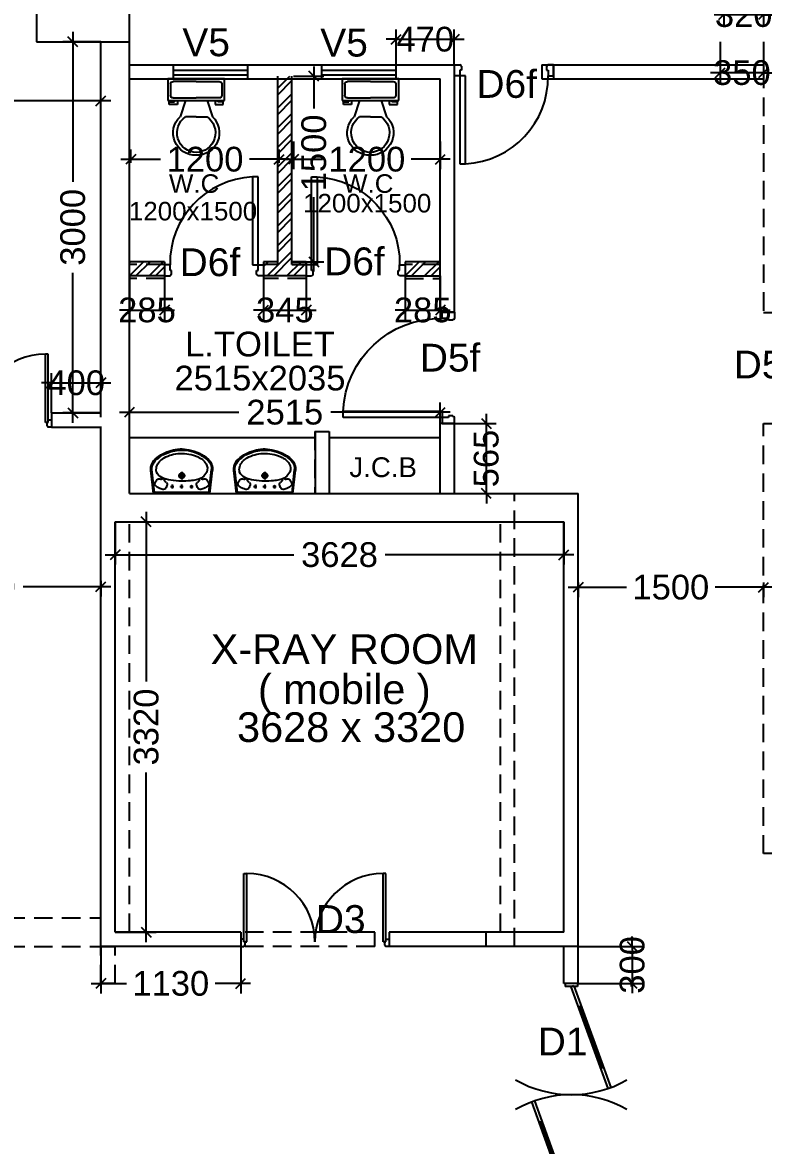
# Model space of a CAD drawing. Extents: x 6345096 to 6738923, y -6490958 to -6305885.
# Drawn here: x 6635058 to 6641049, y -6346691 to -6337609 of the extents above; entities that cross this region are included whole.
import ezdxf
from ezdxf.enums import TextEntityAlignment as Align

# ---------------------------------------------------------------- set-up
doc = ezdxf.new("R2010")
doc.units = 0
doc.header["$LTSCALE"] = 600
doc.header["$MEASUREMENT"] = 0
doc.header["$PDMODE"] = 35
doc.linetypes.add('HIDDEN', pattern=[0.375, 0.25, -0.125])
doc.layers.get('0').update_dxf_attribs({"linetype": 'CONTINUOUS'})
doc.layers.get('Defpoints').update_dxf_attribs({"linetype": 'CONTINUOUS'})
for name, color, linetype in [('8', 8, 'CONTINUOUS'), ('DOOR', 32, 'CONTINUOUS'), ('HS', 251, 'CONTINUOUS'), ('joinery', 7, 'CONTINUOUS'), ('LA-column', 3, 'CONTINUOUS'), ('Room Dim', 1, 'CONTINUOUS'), ('T Wall', 8, 'CONTINUOUS'), ('TEXT', 6, 'CONTINUOUS'), ('Toi-Euip', 8, 'CONTINUOUS'), ('toi-fix', 46, 'CONTINUOUS'), ('Toi. Wall Hat', 3, 'CONTINUOUS'), ('Walls', 7, 'CONTINUOUS'), ('WIN', 151, 'CONTINUOUS'), ('Working Dim', 5, 'CONTINUOUS')]:
    doc.layers.add(name, color=color, linetype=linetype)
doc.styles.add('ari', font='arial.ttf')
doc.styles.add('ARIAL', font='arial.ttf')
doc.dimstyles.new('int. dim', dxfattribs={"dimtxt": 200, "dimasz": 80, "dimexe": 80, "dimexo": 0, "dimgap": 70, "dimtad": 0, "dimdec": 0, "dimzin": 12, "dimdsep": 46, "dimtxsty": 'ari', "dimblk": 'OBLIQUE', "dimcen": 2, "dimdle": 80, "dimclrd": 256, "dimclre": 256, "dimclrt": 6, "dimadec": 0, "dimazin": 0, "dimtfac": 1, "dimtdec": 0, "dimtix": 1, "dimtmove": 2, "dimatfit": 3, "dimfxl": 1, "dimtolj": 1, "dimtzin": 0, "dimlwd": -1, "dimlwe": -1, "dimarcsym": 0})

# ---------------------------------------------------------------- blocks, each defined once
blk = doc.blocks.new('Z$W@#5624')
at = {"layer": 'DOOR'}
for p, q in [((19.2, 469.7), (840.4, 768.6)), ((27.7, 446.2), (848.9, 745.1)), ((187.7, 517.8), (680.4, 697.1)), ((676.2, 708.8), (684.7, 685.4)), ((0, 399.5), (0, 499.4)), ((0, 499.4), (25, 499.4)), ((19.2, 469.7), (27.7, 446.2)), ((25, 399.5), (25, 499.4)), ((183.4, 529.5), (192, 506)), ((1797.8, 499.4), (1772.8, 499.4)), ((1772.8, 399.5), (1772.8, 499.4)), ((1797.8, 399.5), (1797.8, 499.4)), ((0, 399.5), (25, 399.5)), ((1770, 452.6), (948.8, 153.7)), ((1778.6, 429.2), (957.4, 130.3)), ((1610.1, 381.1), (1117.3, 201.8)), ((1614.3, 369.4), (1605.8, 392.9)), ((1778.6, 429.2), (1770, 452.6)), ((1797.8, 399.5), (1772.8, 399.5)), ((1113.1, 213.5), (1121.6, 190.1))]:
    blk.add_line(p, q, dxfattribs=at)
at = {"layer": 'DOOR', "color": 145}
for centre, start_param, end_param in [((0, 449.4), 2.617994, 3.665191), ((1797.8, 449.4), -0.523599, 0.523599)]:
    blk.add_ellipse(centre, major_axis=(-898.9, 0), ratio=1, start_param=start_param, end_param=end_param, dxfattribs=at)
blk = doc.blocks.new('1000')
at = {"layer": 'DOOR'}
for p, q in [((0, -100), (0, 0)), ((0, 0), (49.7, 0)), ((49.7, 0), (49.7, -2.2)), ((63.2, -49.5), (49.7, -49.5)), ((49.7, -49.5), (49.7, -100)), ((63.2, -13.5), (61, -13.5)), ((63.2, -13.5), (63.2, -49.5)), ((836.8, -13.5), (836.8, -49.5)), ((836.8, -13.5), (839, -13.5)), ((836.8, -49.5), (850.3, -49.5)), ((850.3, 0), (850.3, -2.2)), ((900, 0), (850.3, 0)), ((850.3, -49.5), (850.3, -100)), ((900, -100), (900, 0)), ((49.7, -100), (0, -100)), ((49.7, -100), (49.7, -900.6)), ((100.2, -100), (49.7, -100)), ((100.2, -900.6), (100.2, -100)), ((850.3, -100), (900, -100)), ((49.7, -900.6), (100.2, -900.6))]:
    blk.add_line(p, q, dxfattribs=at)
for centre, major_axis, start_param, end_param in [((49.7, -13.5), (-7.95, 7.95), 3.926991, 5.497787), ((850.3, -13.5), (7.95, 7.95), 0.785398, 2.356194)]:
    blk.add_ellipse(centre, major_axis=major_axis, ratio=1, start_param=start_param, end_param=end_param, dxfattribs=at)
at = {"layer": 'DOOR', "color": 145}
blk.add_ellipse((64.3, -115.3), major_axis=(-519.7, 589.8), ratio=1, start_param=2.464943, end_param=4.009476, dxfattribs=at)
blk = doc.blocks.new('A$C70ED7303')
at = {"layer": 'toi-fix', "color": 8}
for p, q in [((0, 0), (229, 0)), ((229, 0), (229, -174.4)), ((-229, 0), (0, 0)), ((-229, -174.4), (-229, 0)), ((-207.2, -43.6), (-207.2, -130.8)), ((0, -21.8), (-185.4, -21.8)), ((0, -21.8), (185.4, -21.8)), ((207.2, -43.6), (207.2, -130.8)), ((229, -174.4), (-229, -174.4)), ((-185.4, -152.6), (0, -152.6)), ((-174.4, -185.4), (-174.4, -174.4)), ((-152.6, -174.4), (-152.6, -207.2)), ((-87.2, -174.4), (-130.8, -305.3)), ((185.4, -152.6), (0, -152.6)), ((87.2, -174.4), (130.8, -305.3)), ((152.6, -174.4), (152.6, -207.2)), ((174.4, -185.4), (174.4, -174.4)), ((-218.1, -207.2), (-218.1, -185.4)), ((-218.1, -185.4), (-174.4, -185.4)), ((-152.6, -207.2), (-218.1, -207.2)), ((152.6, -207.2), (218.1, -207.2)), ((218.1, -185.4), (174.4, -185.4)), ((218.1, -207.2), (218.1, -185.4)), ((0, -305.3), (-87.2, -305.3)), ((0, -305.3), (87.2, -305.3))]:
    blk.add_line(p, q, dxfattribs=at)
for centre, major_axis, start_param, end_param in [((-188.1, -40.9), (13.6, -13.6), 2.214297, 4.068888), ((188.1, -40.9), (13.6, -13.6), 0.643501, 2.498091), ((-188.1, -133.6), (-13.6, -13.6), 5.35589, 7.21048), ((188.1, -133.6), (-13.6, -13.6), 0.643501, 2.498091), ((-6.6, -436.2), (-127.6, -127.6), 4.686239, 7.105146), ((4.7, -435.5), (-112.7, -112.7), 4.541602, 7.039318), ((6.6, -436.2), (55.8, -171.6), -0.351019, 2.067888), ((-4.7, -435.5), (-112.7, -112.7), 0.814663, 3.31238)]:
    blk.add_ellipse(centre, major_axis=major_axis, ratio=1, start_param=start_param, end_param=end_param, dxfattribs=at)
blk = doc.blocks.new('A$C1E9F72C1')
at = {"layer": 'Toi-Euip', "color": 8}
for p, q in [((-228.2, 0), (-249, -186.3)), ((-228.2, 0), (228.2, 0)), ((228.2, 0), (249, -186.3)), ((-220.9, -6.6), (-241.8, -193.1)), ((-212.9, -9.7), (208.6, -9.7)), ((-63.8, -54.9), (-90.3, -54.9)), ((-76, -72.5), (-76, -39.7)), ((11.6, -54.9), (-14.9, -54.9)), ((-0.6, -72.5), (-0.6, -39.7)), ((91.5, -54.9), (65.1, -54.9)), ((79.3, -67.3), (79.3, -39.7)), ((220.8, -6.2), (241.8, -193.1)), ((-29.6, -144.6), (31.2, -144.6)), ((0.9, -174.9), (0.9, -113))]:
    blk.add_line(p, q, dxfattribs=at)
for centre, radius in [((-76, -54.9), 6.49), ((-0.6, -54.9), 6.49), ((79.3, -54.9), 6.49), ((0.9, -144.6), 21.7), ((0.9, -144.6), 15.6), ((0.9, -144.6), 11)]:
    blk.add_circle(centre, radius, dxfattribs=at)
for centre, radius, start, end in [((-208.1, 14.7), 24.9, 216.2215, 258.85487), ((207.9, 16.2), 26, 271.42036, 321.25129), ((-196.3, -76.7), 20.9, 116.80905, 207.50919), ((-160.4, -68.2), 57.4, 198.35041, 235.03309), ((-125, -156.3), 127.2, 109.58641, 129.40175), ((-151.5, -66.7), 34.3, 68.64386, 118.08079), ((-167.5, -75.4), 49.6, 12.80704, 54.9415), ((-114.5, -115.3), 27, 106.38602, 151.72849), ((-150, -73.3), 32.2, 330.07912, 16.03456), ((152.1, -73.3), 32.2, 163.96544, 209.92088), ((169.6, -75.4), 49.6, 125.0585, 167.19296), ((116.6, -115.3), 27, 28.27151, 73.61398), ((153.6, -66.7), 34.3, 61.91921, 111.35614), ((127.1, -156.3), 127.2, 50.59825, 70.41359), ((162.5, -68.2), 57.4, 304.96691, 341.64959), ((198.5, -76.7), 20.9, 332.49081, 63.19095), ((-110.1, -193), 95.5, 167.34537, 194.41456), ((-129.4, -204.5), 80.8, 113.61868, 156.30705), ((-181.8, -101.4), 18, 230.4642, 309.53581), ((-164.3, -121.5), 8.67, 53.89261, 133.95969), ((-76.5, -275.6), 168.3, 94.02807, 120.40977), ((-162.9, -122.5), 8.8, 329.67126, 65.48955), ((-131.5, -107.7), 8.62, 142.69611, 276.84736), ((34.9, -905.9), 807.6, 92.47999, 98.77724), ((-3.2, -837.5), 738.4, 84.45177, 89.75687), ((46.1, -400.7), 299, 76.17326, 85.7679), ((102.1, -220), 110.7, 24.97787, 81.97978), ((134.9, -107.4), 7.45, 281.31974, 41.70163), ((164.3, -121.7), 7.8, 112.06932, 194.84772), ((166.5, -121.5), 8.67, 46.04031, 126.10739), ((183.9, -101.4), 18, 230.46419, 309.5358), ((136.7, -201.5), 71.5, 327.59194, 23.22206), ((-165.7, -196.5), 84, 173.00409, 196.76082), ((-141.4, -199.1), 106.9, 191.44792, 227.66), ((-163.3, -200.1), 78.8, 174.85979, 213.20886), ((-120.4, -183.5), 124.2, 208.78543, 238.15851), ((-82.7, -174.7), 127.1, 199.30539, 242.2025), ((18.1, -68), 277.7, 292.33265, 313.78267), ((77.5, -165.5), 140.9, 291.68677, 328.13967), ((146.7, -197.7), 95.2, 311.91048, 2.7762), ((149.6, -199.6), 100.3, 311.38312, 7.60576), ((-15.6, -66.9), 289.4, 226.88006, 256.31993), ((-54.2, -135.8), 202, 229.31459, 253.01061), ((-13.2, -73.3), 249.6, 238.9436, 269.48126), ((0.4, -45.6), 305.3, 248.15029, 293.80492), ((-3.9, -83.4), 276.6, 253.14844, 282.86095), ((4.7, -23.5), 300.1, 266.15461, 294.58929), ((11.5, -60.2), 296.4, 278.97703, 313.61545)]:
    blk.add_arc(centre, radius, start, end, dxfattribs=at)
blk = doc.blocks.new('Z$W@#1275')
at = {"layer": 'DOOR'}
for p, q in [((73, 1500), (0, 1500)), ((0, 1500), (0, 1467)), ((73, 1467), (73, 1500)), ((0, 1467), (2, 1467)), ((11, 1456), (11, 1458)), ((11, 1456), (47, 1456)), ((47, 1467), (736, 1467)), ((47, 1467), (47, 1439)), ((47, 1456), (47, 1467)), ((47, 1467), (73, 1467)), ((47, 1439), (736, 1439)), ((736, 1467), (736, 1439)), ((0, 33), (2, 33)), ((0, 0), (0, 33)), ((73, 0), (0, 0)), ((11, 44), (11, 42)), ((11, 44), (47, 44)), ((47, 61), (736, 61)), ((47, 33), (47, 61)), ((47, 44), (47, 33)), ((47, 33), (736, 33)), ((47, 33), (73, 33)), ((73, 33), (73, 0)), ((736, 33), (736, 61))]:
    blk.add_line(p, q, dxfattribs=at)
for centre, start, end in [((11, 1467), 180, 270), ((11, 33), 90, 180)]:
    blk.add_arc(centre, 9.13, start, end, dxfattribs=at)
at = {"layer": 'DOOR', "color": 145}
for centre, start, end in [((47, 1439), 270, 0), ((47, 61), 0, 90)]:
    blk.add_arc(centre, 689, start, end, dxfattribs=at)
blk = doc.blocks.new('_Oblique')
at = {"color": 0, "linetype": 'ByBlock', "lineweight": -2}
blk.add_line((-0.5, -0.5), (0.5, 0.5), dxfattribs=at)
blk = doc.blocks.new('*D391')
at = {"layer": 'Defpoints', "color": 0, "transparency": 16777216}
for p in [(6640729.1, -6337245.4, 109.6), (6641049.4, -6337245.5, 57.1), (6640729.1, -6337546.2)]:
    blk.add_point(p, dxfattribs=at)
at = {"layer": 'Working Dim', "transparency": 16777216}
for p, q in [((6640729.1, -6337245.4), (6640729.1, -6337626.2)), ((6641049.4, -6337245.5), (6641049.4, -6337626.2)), ((6640729.1, -6337546.2), (6640649.1, -6337546.2)), ((6641049.4, -6337546.2), (6640729.1, -6337546.2)), ((6641049.4, -6337546.2), (6641129.4, -6337546.2))]:
    blk.add_line(p, q, dxfattribs=at)
at = {"layer": 'Working Dim', "transparency": 16777216, "xscale": 80, "yscale": 80, "zscale": 80}
blk.add_blockref('_Oblique', (6640729.1, -6337546.2), dxfattribs=at)
at = {"layer": 'Working Dim', "transparency": 16777216, "xscale": 80, "yscale": 80, "zscale": 80, "rotation": 180}
blk.add_blockref('_Oblique', (6641049.4, -6337546.2), dxfattribs=at)
at = {"layer": 'Working Dim', "color": 6, "transparency": 16777216, "insert": (6640889.2, -6337546.2), "char_height": 200, "attachment_point": 5, "style": 'ari'}
blk.add_mtext('\\A1;320', dxfattribs=at)
blk = doc.blocks.new('*D642')
at = {"layer": 'Defpoints', "color": 0, "transparency": 16777216}
for p in [(6638549, -6337745.2), (6638078.9, -6337950.5, -2.5), (6638549, -6337950.5, -2.5)]:
    blk.add_point(p, dxfattribs=at)
at = {"layer": 'Working Dim', "transparency": 16777216}
for p, q in [((6638078.9, -6337950.5), (6638078.9, -6337665.2)), ((6638549, -6337950.5), (6638549, -6337665.2)), ((6638078.9, -6337745.2), (6637998.9, -6337745.2)), ((6638078.9, -6337745.2), (6638549, -6337745.2)), ((6638549, -6337745.2), (6638629, -6337745.2))]:
    blk.add_line(p, q, dxfattribs=at)
at = {"layer": 'Working Dim', "transparency": 16777216, "xscale": 80, "yscale": 80, "zscale": 80}
blk.add_blockref('_Oblique', (6638078.9, -6337745.2), dxfattribs=at)
at = {"layer": 'Working Dim', "transparency": 16777216, "xscale": 80, "yscale": 80, "zscale": 80, "rotation": 180}
blk.add_blockref('_Oblique', (6638549, -6337745.2), dxfattribs=at)
at = {"layer": 'Working Dim', "color": 6, "transparency": 16777216, "insert": (6638313.9, -6337745.2), "char_height": 200, "attachment_point": 5, "style": 'ari'}
blk.add_mtext('\\A1;470', dxfattribs=at)
blk = doc.blocks.new('*D1002')
at = {"layer": 'Defpoints', "color": 0, "transparency": 16777216}
for p in [(6637248.4, -6338570.2, 2.3), (6638436, -6338570.2, 5.1), (6637248.4, -6338715.7)]:
    blk.add_point(p, dxfattribs=at)
at = {"layer": 'Working Dim', "transparency": 16777216}
for p, q in [((6637248.4, -6338570.2), (6637248.4, -6338795.7)), ((6638436, -6338570.2), (6638436, -6338795.7)), ((6637168.4, -6338715.7), (6637483.3, -6338715.7)), ((6638516, -6338715.7), (6638201.1, -6338715.7))]:
    blk.add_line(p, q, dxfattribs=at)
at = {"layer": 'Working Dim', "transparency": 16777216, "xscale": 80, "yscale": 80, "zscale": 80, "rotation": 180}
blk.add_blockref('_Oblique', (6637248.4, -6338715.7), dxfattribs=at)
at = {"layer": 'Working Dim', "transparency": 16777216, "xscale": 80, "yscale": 80, "zscale": 80}
blk.add_blockref('_Oblique', (6638436, -6338715.7), dxfattribs=at)
at = {"layer": 'Working Dim', "color": 6, "transparency": 16777216, "insert": (6637842.2, -6338715.7), "char_height": 200, "attachment_point": 5, "style": 'ari'}
blk.add_mtext('\\A1;1200', dxfattribs=at)
blk = doc.blocks.new('*D1003')
at = {"layer": 'Defpoints', "color": 0, "transparency": 16777216}
for p in [(6635933.8, -6338715.7), (6635933.8, -6338744.8, 5.1), (6637133.4, -6338744.8, 2.3)]:
    blk.add_point(p, dxfattribs=at)
at = {"layer": 'Working Dim', "transparency": 16777216}
for p, q in [((6635933.8, -6338744.8), (6635933.8, -6338635.7)), ((6637133.4, -6338744.8), (6637133.4, -6338635.7)), ((6635853.8, -6338715.7), (6636174.7, -6338715.7)), ((6637213.4, -6338715.7), (6636892.5, -6338715.7))]:
    blk.add_line(p, q, dxfattribs=at)
at = {"layer": 'Working Dim', "transparency": 16777216, "xscale": 80, "yscale": 80, "zscale": 80, "rotation": 180}
blk.add_blockref('_Oblique', (6635933.8, -6338715.7), dxfattribs=at)
at = {"layer": 'Working Dim', "transparency": 16777216, "xscale": 80, "yscale": 80, "zscale": 80}
blk.add_blockref('_Oblique', (6637133.4, -6338715.7), dxfattribs=at)
at = {"layer": 'Working Dim', "color": 6, "transparency": 16777216, "insert": (6636533.6, -6338715.7), "char_height": 200, "attachment_point": 5, "style": 'ari'}
blk.add_mtext('\\A1;1200', dxfattribs=at)
blk = doc.blocks.new('*D1004')
at = {"layer": 'Defpoints', "color": 0, "transparency": 16777216}
for p in [(6637248.4, -6338043.8, 2.3), (6637248.4, -6339543.8, 2.3), (6637413.8, -6339543.8)]:
    blk.add_point(p, dxfattribs=at)
at = {"layer": 'Working Dim', "transparency": 16777216}
for p, q in [((6637413.8, -6337963.8), (6637413.8, -6338305)), ((6637248.4, -6338043.8), (6637493.8, -6338043.8)), ((6637413.8, -6339623.8), (6637413.8, -6339022.8)), ((6637248.4, -6339543.8), (6637493.8, -6339543.8))]:
    blk.add_line(p, q, dxfattribs=at)
at = {"layer": 'Working Dim', "transparency": 16777216, "xscale": 80, "yscale": 80, "zscale": 80}
for p, rotation in [((6637413.8, -6338043.8), 90), ((6637413.8, -6339543.8), 270)]:
    blk.add_blockref('_Oblique', p, dxfattribs=dict(at, rotation=rotation))
at = {"layer": 'Working Dim', "color": 6, "transparency": 16777216, "insert": (6637413.8, -6338663.9), "char_height": 200, "attachment_point": 5, "rotation": 90, "style": 'ari'}
blk.add_mtext('\\A1;1500', dxfattribs=at)
blk = doc.blocks.new('*D1005')
at = {"layer": 'Defpoints', "color": 0, "transparency": 16777216}
for p in [(6635921.9, -6340761.7), (6635921.9, -6340905.7, 5.1), (6638435, -6340905.7, 5.1)]:
    blk.add_point(p, dxfattribs=at)
at = {"layer": 'Working Dim', "transparency": 16777216}
for p, q in [((6635921.9, -6340905.7), (6635921.9, -6340681.7)), ((6638435, -6340905.7), (6638435, -6340681.7)), ((6635841.9, -6340761.7), (6636807.4, -6340761.7)), ((6638515, -6340761.7), (6637549.5, -6340761.7))]:
    blk.add_line(p, q, dxfattribs=at)
at = {"layer": 'Working Dim', "transparency": 16777216, "xscale": 80, "yscale": 80, "zscale": 80, "rotation": 180}
blk.add_blockref('_Oblique', (6635921.9, -6340761.7), dxfattribs=at)
at = {"layer": 'Working Dim', "transparency": 16777216, "xscale": 80, "yscale": 80, "zscale": 80}
blk.add_blockref('_Oblique', (6638435, -6340761.7), dxfattribs=at)
at = {"layer": 'Working Dim', "color": 6, "transparency": 16777216, "insert": (6637178.5, -6340761.7), "char_height": 200, "attachment_point": 5, "style": 'ari'}
blk.add_mtext('\\A1;2515', dxfattribs=at)
blk = doc.blocks.new('*D1007')
at = {"layer": 'Defpoints', "color": 0, "transparency": 16777216}
for p in [(6635806.9, -6341647.9, 5.1), (6639435, -6341647.9, 5.1), (6639435, -6341913.5)]:
    blk.add_point(p, dxfattribs=at)
at = {"layer": 'Working Dim', "transparency": 16777216}
for p, q in [((6635806.9, -6341647.9), (6635806.9, -6341993.5)), ((6639435, -6341647.9), (6639435, -6341993.5)), ((6635726.9, -6341913.5), (6637252.2, -6341913.5)), ((6639515, -6341913.5), (6637989.7, -6341913.5))]:
    blk.add_line(p, q, dxfattribs=at)
at = {"layer": 'Working Dim', "transparency": 16777216, "xscale": 80, "yscale": 80, "zscale": 80, "rotation": 180}
blk.add_blockref('_Oblique', (6635806.9, -6341913.5), dxfattribs=at)
at = {"layer": 'Working Dim', "transparency": 16777216, "xscale": 80, "yscale": 80, "zscale": 80}
blk.add_blockref('_Oblique', (6639435, -6341913.5), dxfattribs=at)
at = {"layer": 'Working Dim', "color": 6, "transparency": 16777216, "insert": (6637621, -6341913.5), "char_height": 200, "attachment_point": 5, "style": 'ari'}
blk.add_mtext('\\A1;3628', dxfattribs=at)
blk = doc.blocks.new('*D1008')
at = {"layer": 'Defpoints', "color": 0, "transparency": 16777216}
for p in [(6635806.9, -6341646.9, 5.1), (6636058.4, -6341646.9), (6635806.9, -6344966.4, 5.1)]:
    blk.add_point(p, dxfattribs=at)
at = {"layer": 'Working Dim', "transparency": 16777216}
for p, q in [((6636058.4, -6341566.9), (6636058.4, -6342938.5)), ((6635806.9, -6341646.9), (6636138.4, -6341646.9)), ((6636058.4, -6345046.4), (6636058.4, -6343674.9)), ((6635806.9, -6344966.4), (6636138.4, -6344966.4))]:
    blk.add_line(p, q, dxfattribs=at)
at = {"layer": 'Working Dim', "transparency": 16777216, "xscale": 80, "yscale": 80, "zscale": 80}
for p, rotation in [((6636058.4, -6341646.9), 90), ((6636058.4, -6344966.4), 270)]:
    blk.add_blockref('_Oblique', p, dxfattribs=dict(at, rotation=rotation))
at = {"layer": 'Working Dim', "color": 6, "transparency": 16777216, "insert": (6636058.4, -6343306.7), "char_height": 200, "attachment_point": 5, "rotation": 90, "style": 'ari'}
blk.add_mtext('\\A1;3320', dxfattribs=at)
blk = doc.blocks.new('*D1009')
at = {"layer": 'Defpoints', "color": 0, "transparency": 16777216}
for p in [(6635464.7, -6337765.4), (6635691.9, -6337765.4, 5.1), (6635691.9, -6340765.4, 5.1)]:
    blk.add_point(p, dxfattribs=at)
at = {"layer": 'Working Dim', "transparency": 16777216}
for p, q in [((6635464.7, -6337685.4), (6635464.7, -6338897.2)), ((6635691.9, -6337765.4), (6635384.7, -6337765.4)), ((6635464.7, -6340845.4), (6635464.7, -6339633.7)), ((6635691.9, -6340765.4), (6635384.7, -6340765.4))]:
    blk.add_line(p, q, dxfattribs=at)
at = {"layer": 'Working Dim', "transparency": 16777216, "xscale": 80, "yscale": 80, "zscale": 80}
for p, rotation in [((6635464.7, -6337765.4), 90), ((6635464.7, -6340765.4), 270)]:
    blk.add_blockref('_Oblique', p, dxfattribs=dict(at, rotation=rotation))
at = {"layer": 'Working Dim', "color": 6, "transparency": 16777216, "insert": (6635464.7, -6339265.4), "char_height": 200, "attachment_point": 5, "rotation": 90, "style": 'ari'}
blk.add_mtext('\\A1;3000', dxfattribs=at)
blk = doc.blocks.new('*D1010')
at = {"layer": 'Defpoints', "color": 0, "transparency": 16777216}
for p in [(6629911.9, -6338242.4, 5.1), (6635691.9, -6338242.4, 5.1), (6635691.9, -6338242.4)]:
    blk.add_point(p, dxfattribs=at)
at = {"layer": 'Working Dim', "transparency": 16777216}
for p, q in [((6629831.9, -6338242.4), (6632433.6, -6338242.4)), ((6629911.9, -6338242.4), (6629911.9, -6338322.4)), ((6635771.9, -6338242.4), (6633170.2, -6338242.4)), ((6635691.9, -6338242.4), (6635691.9, -6338162.4))]:
    blk.add_line(p, q, dxfattribs=at)
at = {"layer": 'Working Dim', "transparency": 16777216, "xscale": 80, "yscale": 80, "zscale": 80, "rotation": 180}
blk.add_blockref('_Oblique', (6629911.9, -6338242.4), dxfattribs=at)
at = {"layer": 'Working Dim', "transparency": 16777216, "xscale": 80, "yscale": 80, "zscale": 80}
blk.add_blockref('_Oblique', (6635691.9, -6338242.4), dxfattribs=at)
at = {"layer": 'Working Dim', "color": 6, "transparency": 16777216, "insert": (6632801.9, -6338242.4), "char_height": 200, "attachment_point": 5, "style": 'ari'}
blk.add_mtext('\\A1;5780', dxfattribs=at)
blk = doc.blocks.new('*D1014')
at = {"layer": 'Defpoints', "color": 0, "transparency": 16777216}
for p in [(6635691.9, -6340523.9), (6635291.9, -6340765.4, 5.1), (6635691.9, -6340765.4, 5.1)]:
    blk.add_point(p, dxfattribs=at)
at = {"layer": 'Working Dim', "transparency": 16777216}
for p, q in [((6635291.9, -6340765.4), (6635291.9, -6340443.9)), ((6635691.9, -6340765.4), (6635691.9, -6340443.9)), ((6635291.9, -6340523.9), (6635211.9, -6340523.9)), ((6635291.9, -6340523.9), (6635691.9, -6340523.9)), ((6635691.9, -6340523.9), (6635771.9, -6340523.9))]:
    blk.add_line(p, q, dxfattribs=at)
at = {"layer": 'Working Dim', "transparency": 16777216, "xscale": 80, "yscale": 80, "zscale": 80}
blk.add_blockref('_Oblique', (6635291.9, -6340523.9), dxfattribs=at)
at = {"layer": 'Working Dim', "transparency": 16777216, "xscale": 80, "yscale": 80, "zscale": 80, "rotation": 180}
blk.add_blockref('_Oblique', (6635691.9, -6340523.9), dxfattribs=at)
at = {"layer": 'Working Dim', "color": 6, "transparency": 16777216, "insert": (6635491.9, -6340523.9), "char_height": 200, "attachment_point": 5, "style": 'ari'}
blk.add_mtext('\\A1;400', dxfattribs=at)
blk = doc.blocks.new('*D1154')
at = {"layer": 'Defpoints', "color": 0, "transparency": 16777216}
for p in [(6640699.4, -6337765.4, 2.3), (6641049.5, -6337765.5, 5.1), (6640699.4, -6338015.4)]:
    blk.add_point(p, dxfattribs=at)
at = {"layer": 'Working Dim', "transparency": 16777216}
for p, q in [((6640699.4, -6337765.4), (6640699.4, -6338095.4)), ((6641049.5, -6337765.5), (6641049.5, -6338095.4)), ((6640699.4, -6338015.4), (6640619.4, -6338015.4)), ((6641049.5, -6338015.4), (6640699.4, -6338015.4)), ((6641049.5, -6338015.4), (6641129.5, -6338015.4))]:
    blk.add_line(p, q, dxfattribs=at)
at = {"layer": 'Working Dim', "transparency": 16777216, "xscale": 80, "yscale": 80, "zscale": 80}
blk.add_blockref('_Oblique', (6640699.4, -6338015.4), dxfattribs=at)
at = {"layer": 'Working Dim', "transparency": 16777216, "xscale": 80, "yscale": 80, "zscale": 80, "rotation": 180}
blk.add_blockref('_Oblique', (6641049.5, -6338015.4), dxfattribs=at)
at = {"layer": 'Working Dim', "color": 6, "transparency": 16777216, "insert": (6640874.5, -6338015.4), "char_height": 200, "attachment_point": 5, "style": 'ari'}
blk.add_mtext('\\A1;350', dxfattribs=at)
blk = doc.blocks.new('*D1185')
at = {"layer": 'Defpoints', "color": 0, "transparency": 16777216}
for p in [(6635921.9, -6339658.7, 2.3), (6636206.5, -6339658.7, 2.3), (6636206.5, -6339934.8)]:
    blk.add_point(p, dxfattribs=at)
at = {"layer": 'Working Dim', "transparency": 16777216}
for p, q in [((6635921.9, -6339658.7), (6635921.9, -6340014.8)), ((6636206.5, -6339658.7), (6636206.5, -6340014.8)), ((6635921.9, -6339934.8), (6635841.9, -6339934.8)), ((6635921.9, -6339934.8), (6636206.5, -6339934.8)), ((6636206.5, -6339934.8), (6636286.5, -6339934.8))]:
    blk.add_line(p, q, dxfattribs=at)
at = {"layer": 'Working Dim', "transparency": 16777216, "xscale": 80, "yscale": 80, "zscale": 80}
blk.add_blockref('_Oblique', (6635921.9, -6339934.8), dxfattribs=at)
at = {"layer": 'Working Dim', "transparency": 16777216, "xscale": 80, "yscale": 80, "zscale": 80, "rotation": 180}
blk.add_blockref('_Oblique', (6636206.5, -6339934.8), dxfattribs=at)
at = {"layer": 'Working Dim', "color": 6, "transparency": 16777216, "insert": (6636064.2, -6339934.8), "char_height": 200, "attachment_point": 5, "style": 'ari'}
blk.add_mtext('\\A1;285', dxfattribs=at)
blk = doc.blocks.new('*D1186')
at = {"layer": 'Defpoints', "color": 0, "transparency": 16777216}
for p in [(6637006.5, -6339658.7, 2.3), (6637351.5, -6339658.7, 2.3), (6637351.5, -6339934.8)]:
    blk.add_point(p, dxfattribs=at)
at = {"layer": 'Working Dim', "transparency": 16777216}
for p, q in [((6637006.5, -6339658.7), (6637006.5, -6340014.8)), ((6637351.5, -6339658.7), (6637351.5, -6340014.8)), ((6637006.5, -6339934.8), (6636926.5, -6339934.8)), ((6637006.5, -6339934.8), (6637351.5, -6339934.8)), ((6637351.5, -6339934.8), (6637431.5, -6339934.8))]:
    blk.add_line(p, q, dxfattribs=at)
at = {"layer": 'Working Dim', "transparency": 16777216, "xscale": 80, "yscale": 80, "zscale": 80}
blk.add_blockref('_Oblique', (6637006.5, -6339934.8), dxfattribs=at)
at = {"layer": 'Working Dim', "transparency": 16777216, "xscale": 80, "yscale": 80, "zscale": 80, "rotation": 180}
blk.add_blockref('_Oblique', (6637351.5, -6339934.8), dxfattribs=at)
at = {"layer": 'Working Dim', "color": 6, "transparency": 16777216, "insert": (6637179, -6339934.8), "char_height": 200, "attachment_point": 5, "style": 'ari'}
blk.add_mtext('\\A1;345', dxfattribs=at)
blk = doc.blocks.new('*D1187')
at = {"layer": 'Defpoints', "color": 0, "transparency": 16777216}
for p in [(6638151.5, -6339658.7, 2.3), (6638436, -6339658.7, 5.1), (6638436, -6339934.8)]:
    blk.add_point(p, dxfattribs=at)
at = {"layer": 'Working Dim', "transparency": 16777216}
for p, q in [((6638151.5, -6339658.7), (6638151.5, -6340014.8)), ((6638436, -6339658.7), (6638436, -6340014.8)), ((6638151.5, -6339934.8), (6638071.5, -6339934.8)), ((6638151.5, -6339934.8), (6638436, -6339934.8)), ((6638436, -6339934.8), (6638516, -6339934.8))]:
    blk.add_line(p, q, dxfattribs=at)
at = {"layer": 'Working Dim', "transparency": 16777216, "xscale": 80, "yscale": 80, "zscale": 80}
blk.add_blockref('_Oblique', (6638151.5, -6339934.8), dxfattribs=at)
at = {"layer": 'Working Dim', "transparency": 16777216, "xscale": 80, "yscale": 80, "zscale": 80, "rotation": 180}
blk.add_blockref('_Oblique', (6638436, -6339934.8), dxfattribs=at)
at = {"layer": 'Working Dim', "color": 6, "transparency": 16777216, "insert": (6638293.7, -6339934.8), "char_height": 200, "attachment_point": 5, "style": 'ari'}
blk.add_mtext('\\A1;285', dxfattribs=at)
blk = doc.blocks.new('*D1401')
at = {"layer": 'Defpoints', "color": 0, "transparency": 16777216}
for p in [(6638551, -6340852.9), (6638808.1, -6340852.9), (6638551, -6341417.9)]:
    blk.add_point(p, dxfattribs=at)
at = {"layer": 'Working Dim', "transparency": 16777216}
for p, q in [((6638808.1, -6340852.9), (6638808.1, -6340772.9)), ((6638551, -6340852.9), (6638888.1, -6340852.9)), ((6638808.1, -6341417.9), (6638808.1, -6340852.9)), ((6638551, -6341417.9), (6638888.1, -6341417.9)), ((6638808.1, -6341417.9), (6638808.1, -6341497.9))]:
    blk.add_line(p, q, dxfattribs=at)
at = {"layer": 'Working Dim', "transparency": 16777216, "xscale": 80, "yscale": 80, "zscale": 80}
for p, rotation in [((6638808.1, -6340852.9), 270), ((6638808.1, -6341417.9), 90)]:
    blk.add_blockref('_Oblique', p, dxfattribs=dict(at, rotation=rotation))
at = {"layer": 'Working Dim', "color": 6, "transparency": 16777216, "insert": (6638808.1, -6341135.4), "char_height": 200, "attachment_point": 5, "rotation": 90, "style": 'ari'}
blk.add_mtext('\\A1;565', dxfattribs=at)
blk = doc.blocks.new('*D1402')
at = {"layer": 'Defpoints', "color": 0, "transparency": 16777216}
for p in [(6635691.9, -6342125.7), (6633691.9, -6342171.8), (6633691.9, -6342207.9)]:
    blk.add_point(p, dxfattribs=at)
at = {"layer": 'Working Dim', "transparency": 16777216}
for p, q in [((6633691.9, -6342207.9), (6633691.9, -6342091.8)), ((6635691.9, -6342125.7), (6635691.9, -6342251.8)), ((6633611.9, -6342171.8), (6634321.9, -6342171.8)), ((6635771.9, -6342171.8), (6635061.9, -6342171.8))]:
    blk.add_line(p, q, dxfattribs=at)
at = {"layer": 'Working Dim', "transparency": 16777216, "xscale": 80, "yscale": 80, "zscale": 80, "rotation": 180}
blk.add_blockref('_Oblique', (6633691.9, -6342171.8), dxfattribs=at)
at = {"layer": 'Working Dim', "transparency": 16777216, "xscale": 80, "yscale": 80, "zscale": 80}
blk.add_blockref('_Oblique', (6635691.9, -6342171.8), dxfattribs=at)
at = {"layer": 'Working Dim', "color": 6, "transparency": 16777216, "insert": (6634691.9, -6342171.8), "char_height": 200, "attachment_point": 5, "style": 'ari'}
blk.add_mtext('\\A1;2000', dxfattribs=at)
blk = doc.blocks.new('*D2024')
at = {"layer": 'Defpoints', "color": 0, "transparency": 16777216}
for p in [(6639550, -6342138.4), (6641049.5, -6342138.4), (6641049.5, -6342176.7)]:
    blk.add_point(p, dxfattribs=at)
at = {"layer": 'Working Dim', "transparency": 16777216}
for p, q in [((6639550, -6342138.4), (6639550, -6342256.7)), ((6641049.5, -6342138.4), (6641049.5, -6342256.7)), ((6639470, -6342176.7), (6639940.9, -6342176.7)), ((6641129.5, -6342176.7), (6640658.6, -6342176.7))]:
    blk.add_line(p, q, dxfattribs=at)
at = {"layer": 'Working Dim', "transparency": 16777216, "xscale": 80, "yscale": 80, "zscale": 80, "rotation": 180}
blk.add_blockref('_Oblique', (6639550, -6342176.7), dxfattribs=at)
at = {"layer": 'Working Dim', "transparency": 16777216, "xscale": 80, "yscale": 80, "zscale": 80}
blk.add_blockref('_Oblique', (6641049.5, -6342176.7), dxfattribs=at)
at = {"layer": 'Working Dim', "color": 6, "transparency": 16777216, "insert": (6640299.8, -6342176.7), "char_height": 200, "attachment_point": 5, "style": 'ari'}
blk.add_mtext('\\A1;1500', dxfattribs=at)
blk = doc.blocks.new('*D2066')
at = {"layer": 'Defpoints', "color": 0, "transparency": 16777216}
for p in [(6635691.9, -6345080.4), (6636822, -6345080.4, 2.3), (6636822, -6345380.9)]:
    blk.add_point(p, dxfattribs=at)
at = {"layer": 'Working Dim', "transparency": 16777216}
for p, q in [((6635691.9, -6345080.4), (6635691.9, -6345460.9)), ((6636822, -6345080.4), (6636822, -6345460.9)), ((6635611.9, -6345380.9), (6635898.1, -6345380.9)), ((6636902, -6345380.9), (6636615.9, -6345380.9))]:
    blk.add_line(p, q, dxfattribs=at)
at = {"layer": 'Working Dim', "transparency": 16777216, "xscale": 80, "yscale": 80, "zscale": 80, "rotation": 180}
blk.add_blockref('_Oblique', (6635691.9, -6345380.9), dxfattribs=at)
at = {"layer": 'Working Dim', "transparency": 16777216, "xscale": 80, "yscale": 80, "zscale": 80}
blk.add_blockref('_Oblique', (6636822, -6345380.9), dxfattribs=at)
at = {"layer": 'Working Dim', "color": 6, "transparency": 16777216, "insert": (6636257, -6345380.9), "char_height": 200, "attachment_point": 5, "style": 'ari'}
blk.add_mtext('\\A1;1130', dxfattribs=at)
blk = doc.blocks.new('*D2067')
at = {"layer": 'Defpoints', "color": 0, "transparency": 16777216}
for p in [(6639550, -6345080.4), (6639550, -6345380.4), (6639987.9, -6345380.4)]:
    blk.add_point(p, dxfattribs=at)
at = {"layer": 'Working Dim', "transparency": 16777216}
for p, q in [((6639987.9, -6345080.4), (6639987.9, -6345000.4)), ((6639550, -6345080.4), (6640067.9, -6345080.4)), ((6639987.9, -6345080.4), (6639987.9, -6345380.4)), ((6639550, -6345380.4), (6640067.9, -6345380.4)), ((6639987.9, -6345380.4), (6639987.9, -6345460.4))]:
    blk.add_line(p, q, dxfattribs=at)
at = {"layer": 'Working Dim', "transparency": 16777216, "xscale": 80, "yscale": 80, "zscale": 80}
for p, rotation in [((6639987.9, -6345080.4), 270), ((6639987.9, -6345380.4), 90)]:
    blk.add_blockref('_Oblique', p, dxfattribs=dict(at, rotation=rotation))
at = {"layer": 'Working Dim', "color": 6, "transparency": 16777216, "insert": (6639987.9, -6345230.4), "char_height": 200, "attachment_point": 5, "rotation": 90, "style": 'ari'}
blk.add_mtext('\\A1;300', dxfattribs=at)
blk = doc.blocks.new('A$C2CD672AE')
at = {"layer": 'T Wall', "color": 8, "linetype": 'HIDDEN'}
for p, q in [((106802.1, 116858.5, 1), (106802.1, 118358.5, 1)), ((106917.1, 116858.5, 1), (106917.1, 118358.5, 1)), ((105887.1, 116858.5, 1), (105602.6, 116858.5, 1)), ((105887.1, 116858.5, 1), (105887.1, 116743.5, 1)), ((106802.1, 116858.5, 1), (106687.1, 116858.5, 1)), ((106687.1, 116858.5, 1), (106687.1, 116743.5, 1)), ((107032.1, 116858.5, 1), (106917.1, 116858.5, 1)), ((106917.1, 116858.5, 1), (107032.1, 116858.5, 1)), ((107032.1, 116858.5, 1), (107032.1, 116743.5, 1)), ((108116.6, 116858.5, 1), (107832.1, 116858.5, 1)), ((107832.1, 116858.5, 1), (107832.1, 116743.5, 1)), ((105887.1, 116743.5, 1), (105602.6, 116743.5, 1)), ((107032.1, 116743.5, 1), (106687.1, 116743.5, 1)), ((107832.1, 116743.5, 1), (108116.6, 116743.5, 1)), ((107103.4, 115456, 1), (105596.6, 115456, 1)), ((107103.4, 115506, 1), (107103.4, 115006, 1)), ((107103.4, 115506, 1), (107218.4, 115506, 1)), ((107218.4, 115506, 1), (107218.4, 115006, 1)), ((108116.6, 115456, 1), (107218.4, 115456, 1))]:
    blk.add_line(p, q, dxfattribs=at)
at = {"layer": 'Walls', "color": 8, "linetype": 'HIDDEN'}
for p, q in [((105372.6, 111573.5), (105372.6, 118658.4)), ((105602.6, 115006), (105602.6, 118658.4)), ((110730, 118658.4), (110730, 116470.8)), ((105602.6, 118473.4), (108229.6, 118473.4)), ((108231.6, 116471), (108231.6, 118473.4)), ((108936.5, 118473.4), (110730, 118473.4)), ((108936.5, 118473.4), (108936.5, 118358.4)), ((105602.6, 118358.4), (108116.6, 118358.4)), ((108116.6, 116471), (108116.6, 118358.4)), ((108936.5, 118358.4), (110730, 118358.4)), ((108231.6, 116471), (108116.6, 116471)), ((110730, 116470.8), (110845, 116470.8)), ((108116.6, 115006), (108116.6, 115571)), ((108231.6, 115571), (108116.6, 115571)), ((108231.6, 115006), (108231.6, 115571)), ((105602.6, 115006), (108116.6, 115006)), ((108231.6, 115006), (108717.6, 115006)), ((108717.6, 111343.5), (108717.6, 115006)), ((105602.6, 111458.5), (105602.6, 114776)), ((105602.6, 114776), (108602.6, 114776)), ((108602.6, 111458.5), (108602.6, 114776)), ((103482.3, 111573.5), (105372.6, 111573.5)), ((107587.6, 111458.5), (105602.6, 111458.5)), ((107587.6, 111458.5), (107587.6, 111458.5)), ((107587.6, 111343.5), (107587.6, 111458.5)), ((108602.6, 111458.5), (108487.6, 111458.5)), ((108487.6, 111343.5), (108487.6, 111458.5)), ((103482.3, 111343.5), (105372.6, 111343.5)), ((105372.6, 111043.5), (105372.6, 111343.5)), ((107587.6, 111343.5), (105372.6, 111343.5)), ((105372.6, 111343.5), (105487.6, 111343.5)), ((105487.6, 111043.5), (105487.6, 111343.5)), ((108717.6, 111343.5), (108487.6, 111343.5)), ((105487.6, 111043.5), (105372.6, 111043.5))]:
    blk.add_line(p, q, dxfattribs=at)
at = {"layer": 'Walls', "color": 8, "linetype": 'HIDDEN', "elevation": 20.4}
blk.add_lwpolyline([(113129.2, 118888.3), (113589.2, 118888.3), (113589.2, 115005.9), (115211, 115005.9), (115211, 114775.9), (114859.9, 114775.9), (114860, 111343.3), (114480, 111343.3), (114480, 111458.3), (114745, 111458.3), (114744.9, 114775.9), (110845, 114775.9), (110845, 112093.4), (110730, 112093.4), (110730, 115570.8), (110845, 115570.8), (110845, 115006), (113347.3, 115005.9), (113359.2, 115005.8), (113359.5, 118658.3), (113129.2, 118658.3), (113129.2, 118888.3)], dxfattribs=at)

msp = doc.modelspace()

# ---------------------------------------------------------------- hatches: boundary and pattern name
at = {"layer": 'Toi. Wall Hat'}
h = msp.add_hatch(dxfattribs=at)
h.set_pattern_fill('ANSI32', color=10, scale=300, style=0)
h.set_pattern_definition([(45, (6635921.94, -6339658.69), (-79.5495, 79.5495), []), (45, (6635974.98, -6339658.69), (-79.5495, 79.5495), [])])
h.paths.add_polyline_path([(6636206.457, -6339658.69), (6636206.457, -6339543.69), (6635921.942, -6339543.69), (6635921.942, -6339658.69)])
h.paths.add_polyline_path([(6637236.457, -6338043.69), (6637121.457, -6338043.69), (6637121.457, -6339543.69), (6637006.457, -6339543.69), (6637006.457, -6339658.69), (6637006.457, -6339658.69), (6637351.457, -6339658.69), (6637351.457, -6339543.69), (6637236.457, -6339543.69)])
h.paths.add_polyline_path([(6638151.457, -6339543.69), (6638151.457, -6339658.69), (6638435.973, -6339658.69), (6638435.973, -6339543.69)])

# ---------------------------------------------------------------- linework, layer by layer
at = {"layer": 'LA-column', "color": 2, "elevation": 1.031}
msp.add_lwpolyline([(6635171.855, -6337765.45), (6635921.855, -6337765.45), (6635921.855, -6337015.45), (6635171.855, -6337015.45)], close=True, dxfattribs=at)
at = {"layer": 'T Wall', "color": 6, "linetype": 'Continuous'}
for p, q in [((6637121.457, -6339543.69, -2.503), (6637121.457, -6338043.69, -2.503)), ((6637236.457, -6339543.69, -2.503), (6637236.457, -6338043.69, -2.503)), ((6636206.457, -6339543.69, -2.503), (6635921.942, -6339543.69, -2.503)), ((6636206.457, -6339543.69, -2.503), (6636206.457, -6339658.69, -2.503)), ((6637121.457, -6339543.69, -2.503), (6637006.457, -6339543.69, -2.503)), ((6637006.457, -6339543.69, -2.503), (6637006.457, -6339658.69, -2.503)), ((6637351.457, -6339543.69, -2.503), (6637236.457, -6339543.69, -2.503)), ((6637236.457, -6339543.69, -2.503), (6637351.457, -6339543.69, -2.503)), ((6637351.457, -6339543.69, -2.503), (6637351.457, -6339658.69, -2.503)), ((6638435.973, -6339543.69, -2.503), (6638151.457, -6339543.69, -2.503)), ((6638151.457, -6339543.69, -2.503), (6638151.457, -6339658.69, -2.503)), ((6636206.457, -6339658.69, -2.503), (6635921.942, -6339658.69, -2.503)), ((6637351.457, -6339658.69, -2.503), (6637006.457, -6339658.69, -2.503)), ((6638151.457, -6339658.69, -2.503), (6638436, -6339658.69, -2.503)), ((6637422.808, -6340967.929, -10.486), (6635916.016, -6340967.929, -10.486)), ((6637422.808, -6340917.929, -10.486), (6637422.808, -6341417.929, -10.486)), ((6637422.808, -6340917.929, -10.486), (6637537.808, -6340917.929, -10.486)), ((6637537.808, -6340917.929, -10.486), (6637537.808, -6341417.929, -10.486)), ((6638435.973, -6340967.929, -10.486), (6637537.808, -6340967.929, -10.486))]:
    msp.add_line(p, q, dxfattribs=at)
at = {"layer": 'Walls', "linetype": 'Continuous'}
for p, q in [((6635691.942, -6340765.431, -12.768), (6635691.942, -6337765.429, -12.768)), ((6635921.942, -6341417.929, -12.768), (6635921.942, -6337765.429, -12.768)), ((6638550.973, -6339952.929), (6638550.973, -6337950.504)), ((6638435.973, -6339952.929), (6638435.973, -6338065.496)), ((6638550.973, -6339952.929, -12.768), (6638435.973, -6339952.929, -12.768)), ((6635291.912, -6340765.431, -12.768), (6635691.942, -6340765.431, -12.768)), ((6635291.912, -6340765.431, -12.768), (6635291.912, -6340880.431, -12.768)), ((6635291.912, -6340880.431, -12.768), (6635691.942, -6340880.431, -12.768)), ((6635691.942, -6345080.429, -12.768), (6635691.942, -6340880.431, -12.768)), ((6638435.973, -6341417.929, -12.768), (6638435.973, -6340852.929, -12.768)), ((6638550.973, -6340852.929, -12.768), (6638435.973, -6340852.929, -12.768)), ((6638550.973, -6341417.929, -12.768), (6638550.973, -6340852.929, -12.768)), ((6635921.942, -6341417.929, -12.768), (6639549.973, -6341417.929, -12.768)), ((6639549.973, -6345080.429, -12.768), (6639549.973, -6341417.929, -12.768)), ((6635806.942, -6344965.429, -12.768), (6635806.942, -6341647.929, -12.768)), ((6635806.942, -6341647.929, -12.768), (6639434.973, -6341647.929, -12.768)), ((6639434.973, -6344965.429, -12.768), (6639434.973, -6341647.929, -12.768)), ((6636822.032, -6344965.429, -12.768), (6635806.942, -6344965.429, -12.768)), ((6636822.032, -6344965.429, -10.486), (6636822.032, -6345080.429, -10.486)), ((6639434.973, -6344965.429, -12.768), (6638022.032, -6344965.429, -12.768)), ((6638022.032, -6344965.429, -10.486), (6638022.032, -6345080.429, -10.486)), ((6636822.032, -6345080.429, -12.768), (6635691.942, -6345080.429, -12.768)), ((6635691.942, -6345080.429, -12.768), (6635806.942, -6345080.429, -12.768)), ((6639549.973, -6345080.429, -12.768), (6638022.032, -6345080.429, -12.768)), ((6639434.973, -6345380.429, -12.768), (6639434.973, -6345080.429, -12.768)), ((6639549.973, -6345380.429, -12.768), (6639549.973, -6345080.429, -12.768)), ((6639549.973, -6345380.429, -12.768), (6639434.973, -6345380.429, -12.768))]:
    msp.add_line(p, q, dxfattribs=at)
at = {"layer": 'Walls'}
for p, q in [((6635921.942, -6337950.504), (6638550.973, -6337950.504)), ((6639350.973, -6337950.504), (6639350.973, -6338065.496)), ((6639350.973, -6337950.504), (6641049.354, -6337950.504)), ((6635921.942, -6338065.496), (6638435.973, -6338065.496)), ((6639350.973, -6338065.496), (6641049.354, -6338065.496))]:
    msp.add_line(p, q, dxfattribs=at)
at = {"layer": 'WIN', "linetype": 'Continuous'}
for p, q in [((6636278.914, -6337950.496, -2.503), (6636878.914, -6337950.496, -2.503)), ((6636278.914, -6338065.496, -2.503), (6636278.914, -6337950.496, -2.503)), ((6636878.914, -6338065.496, -2.503), (6636878.914, -6337950.496, -2.503)), ((6637478.914, -6337950.496, -2.503), (6638078.914, -6337950.496, -2.503)), ((6637478.914, -6338065.496, -2.503), (6637478.914, -6337950.496, -2.503)), ((6638078.914, -6338065.496, -2.503), (6638078.914, -6337950.496, -2.503)), ((6636278.914, -6337993.469, -2.503), (6636878.914, -6337993.469, -2.503)), ((6636278.914, -6338031.802, -2.503), (6636878.914, -6338031.802, -2.503)), ((6636278.914, -6338065.496, -2.503), (6636878.914, -6338065.496, -2.503)), ((6637478.914, -6337993.469, -2.503), (6638078.914, -6337993.469, -2.503)), ((6637478.914, -6338031.802, -2.503), (6638078.914, -6338031.802, -2.503)), ((6637478.914, -6338065.496, -2.503), (6638078.914, -6338065.496, -2.503))]:
    msp.add_line(p, q, dxfattribs=at)

# ---------------------------------------------------------------- block references
at = {"layer": 'DOOR', "linetype": 'Continuous'}
for name, p, xscale, yscale, zscale, rotation in [('1000', (6638550.973, -6337950.504), 0.8888888917863592, 0.8888888917863592, 0.8888888917863592, 1.284662529156651e-05), ('1000', (6637006.457, -6339658.69, -2.503), 0.888888891786359, 0.888888891786359, 0.888888891786359, 180.0000127865943), ('1000', (6637351.457, -6339658.69, -2.503), -0.8888888917863592, 0.8888888955116272, 0.8888888952223155, 179.9999871533746), ('Z$W@#5624', (6639945.105, -6347180.429, -12.768), 1.001247152686119, 1.001247152686119, 1.001247152686119, 90)]:
    msp.add_blockref(name, p, dxfattribs=dict(at, xscale=xscale, yscale=yscale, zscale=zscale, rotation=rotation))
at = {"layer": 'DOOR', "linetype": 'Continuous', "xscale": -1, "rotation": 269.9999871933953}
msp.add_blockref('1000', (6638550.973, -6340852.926, -10.486), dxfattribs=at)
at = {"layer": 'DOOR', "xscale": 0.8000117540359497, "yscale": 0.8000117540359497, "zscale": 0.8000117540359497, "rotation": 90}
for p in [(6635291.912, -6340880.431, -10.486), (6638022.032, -6345080.429, -10.486)]:
    msp.add_blockref('Z$W@#1275', p, dxfattribs=at)
at = {"layer": 'HS'}
msp.add_blockref('A$C2CD672AE', (6530319.294, -6456423.902, 8.17), dxfattribs=at)
at = {"layer": 'Toi-Euip', "color": 31, "xscale": -1, "rotation": 180}
for p in [(6636344.922, -6341417.929, -10.486), (6637016.443, -6341417.929, -10.486)]:
    msp.add_blockref('A$C1E9F72C1', p, dxfattribs=at)
at = {"layer": 'toi-fix', "linetype": 'Continuous', "xscale": -1}
for p in [(6636462.477, -6338065.496, -2.503), (6637870.477, -6338065.496, -2.503)]:
    msp.add_blockref('A$C70ED7303', p, dxfattribs=at)

# ---------------------------------------------------------------- texts
at = {"layer": '8', "color": 6, "style": 'ari'}
for s, p in [('D6f', (6638972.454, -6338218.602, -4.786)), ('D6f', (6636572.997, -6339660.411, -4.786)), ('D6f', (6637742.152, -6339653.276, -4.786)), ('D5f', (6638515.144, -6340432.102, -10.486)), ('D5f', (6641053.008, -6340487.744, -10.486)), ('D3', (6637631.249, -6344972.243, -10.486))]:
    msp.add_text(s, height=225, dxfattribs=at).set_placement(p, align=Align.CENTER)
msp.add_text('D1', height=225, dxfattribs=at).set_placement((6639223.974, -6345962.776, 22.93))
at = {"layer": 'joinery', "style": 'ari'}
for p in [(6636542.761, -6337881.677, -2.503), (6637657.859, -6337884.472, -2.503)]:
    msp.add_text('V5', height=225, dxfattribs=at).set_placement(p, align=Align.CENTER)
at = {"layer": 'Room Dim', "style": 'ARIAL'}
for s, height, p in [('1200x1500', 150, (6636436.747, -6339209.775, -2.503)), ('1200x1500', 150, (6637844.747, -6339145.188, -2.503)), ('2515x2035', 200, (6636977.977, -6340584.792, -10.486)), ('3628 x 3320', 240, (6637715.043, -6343427.478, -10.486))]:
    msp.add_text(s, height=height, dxfattribs=at).set_placement(p, align=Align.CENTER)
at = {"layer": 'TEXT', "color": 7, "style": 'ARIAL'}
for s, height, p in [('W.C', 150, (6636445.501, -6338986.619, -2.503)), ('W.C', 150, (6637853.501, -6338986.619, -2.503)), ('L.TOILET', 200, (6636977.977, -6340309.498, -10.486)), ('J.C.B', 160, (6637973.837, -6341285.5, -10.486)), ('X-RAY ROOM', 240, (6637659.842, -6342795.982, -10.486)), ('( mobile )', 240, (6637659.842, -6343121.135, -10.486))]:
    msp.add_text(s, height=height, dxfattribs=at).set_placement(p, align=Align.CENTER)

# ---------------------------------------------------------------- dimensions: what is measured, and where the dimension line sits
at = {"layer": 'Working Dim', "color": 6}
for base, p1, p2, angle, picture, middle in [((6640729.085, -6337546.167, -42.231), (6641049.353, -6337245.5, 14.83), (6640729.085, -6337245.433, 67.409), 180, '*D391', (6640889.219, -6337546.167, -42.231)), ((6635464.684, -6337765.429, -12.768), (6635691.942, -6340765.431, -7.637), (6635691.942, -6337765.429, -7.637), 90, '*D1009', (6635464.684, -6339265.43, -12.768)), ((6635933.798, -6338715.731, -12.768), (6637133.434, -6338744.835, -10.486), (6635933.798, -6338744.835, -7.637), 180, '*D1003', (6636533.616, -6338715.731, -12.768)), ((6638808.051, -6340852.929, -12.768), (6638550.973, -6341417.929, -12.768), (6638550.973, -6340852.929, -12.768), 90, '*D1401', (6638808.051, -6341135.429, -12.768)), ((6636058.4289, -6341646.9293, -12.7684), (6635806.9421, -6344966.4294, -7.6373), (6635806.9421, -6341646.9293, -7.6373), 90, '*D1008', (6636058.4289, -6343306.6793, -12.7684)), ((6639987.88, -6345380.429, -12.768), (6639549.973, -6345080.429, -12.768), (6639549.973, -6345380.429, -12.768), 90, '*D2067', (6639987.88, -6345230.429, -12.768))]:
    dim = msp.add_linear_dim(base=base, p1=p1, p2=p2, angle=angle, dimstyle='int. dim', override={"dimtxt": 200, "dimarcsym": 1}, dxfattribs=at)
    dim.commit()
    dim.dimension.update_dxf_attribs({"geometry": picture, "text_midpoint": middle})
for base, p1, p2, picture, middle in [((6638548.983, -6337745.244), (6638078.914, -6337950.504, -2.503), (6638548.983, -6337950.504, -2.462), '*D642', (6638313.949, -6337745.244)), ((6640699.441, -6338015.422, -12.768), (6641049.536, -6337765.45, -7.637), (6640699.441, -6337765.429, -10.486), '*D1154', (6640874.489, -6338015.422, -12.768)), ((6635691.942, -6338242.438, -12.768), (6629911.941, -6338242.438, -7.637), (6635691.942, -6338242.438, -7.637), '*D1010', (6632801.942, -6338242.438, -12.768)), ((6636206.457, -6339934.777, -4.786), (6635921.942, -6339658.69, -2.503), (6636206.457, -6339658.69, -2.503), '*D1185', (6636064.2, -6339934.777, -4.786)), ((6637351.454, -6339934.777, -4.786), (6637006.46, -6339658.69, -2.503), (6637351.454, -6339658.69, -2.503), '*D1186', (6637178.957, -6339934.777, -4.786)), ((6638435.973, -6339934.777, -4.786), (6638151.457, -6339658.69, -2.503), (6638435.973, -6339658.69, 0.345), '*D1187', (6638293.715, -6339934.777, -4.786)), ((6635691.942, -6340523.918, -12.768), (6635291.912, -6340765.431, -7.637), (6635691.942, -6340765.431, -7.637), '*D1014', (6635491.927, -6340523.918, -12.768)), ((6639434.973, -6341913.477, -12.768), (6635806.942, -6341647.929, -7.637), (6639434.973, -6341647.929, -7.637), '*D1007', (6637620.957, -6341913.477, -12.768)), ((6633691.881, -6342171.757, -12.768), (6635691.942, -6342125.683, -12.768), (6633691.881, -6342207.932, -12.768), '*D1402', (6634691.912, -6342171.757, -12.768)), ((6641049.536, -6342176.712, -12.768), (6639549.973, -6342138.45, -12.768), (6641049.536, -6342138.45, -12.768), '*D2024', (6640299.755, -6342176.712, -12.768)), ((6636822.032, -6345380.862, -12.768), (6635691.942, -6345080.429, -12.768), (6636822.032, -6345080.429, -10.486), '*D2066', (6636256.987, -6345380.862, -12.768))]:
    dim = msp.add_linear_dim(base=base, p1=p1, p2=p2, dimstyle='int. dim', override={"dimtxt": 200, "dimarcsym": 1}, dxfattribs=at)
    dim.commit()
    dim.dimension.update_dxf_attribs({"geometry": picture, "text_midpoint": middle})
dim = msp.add_linear_dim(base=(6637413.794, -6339543.754, -4.786), p1=(6637248.434, -6338043.754, -2.503), p2=(6637248.434, -6339543.754, -2.503), angle=90, dimstyle='int. dim', override={"dimtxt": 200, "dimarcsym": 1}, dxfattribs=at)
dim.commit()
dim.dimension.update_dxf_attribs({"geometry": '*D1004', "text_midpoint": (6637413.794, -6338663.913, -4.786), "dimtype": 160})
for base, p1, p2, text, picture, middle in [((6637248.434, -6338715.731, -12.768), (6638435.973, -6338570.235, -7.637), (6637248.434, -6338570.235, -10.486), '1200', '*D1002', (6637842.203, -6338715.731, -12.768)), ((6635921.942, -6340761.678, -12.768), (6638434.973, -6340905.724, -7.637), (6635921.942, -6340905.724, -7.637), '2515', '*D1005', (6637178.457, -6340761.678, -12.768))]:
    dim = msp.add_linear_dim(base=base, p1=p1, p2=p2, angle=180, text=text, dimstyle='int. dim', override={"dimtxt": 200, "dimarcsym": 1}, dxfattribs=at)
    dim.commit()
    dim.dimension.update_dxf_attribs({"geometry": picture, "text_midpoint": middle})

doc.saveas('drawing.dxf')
